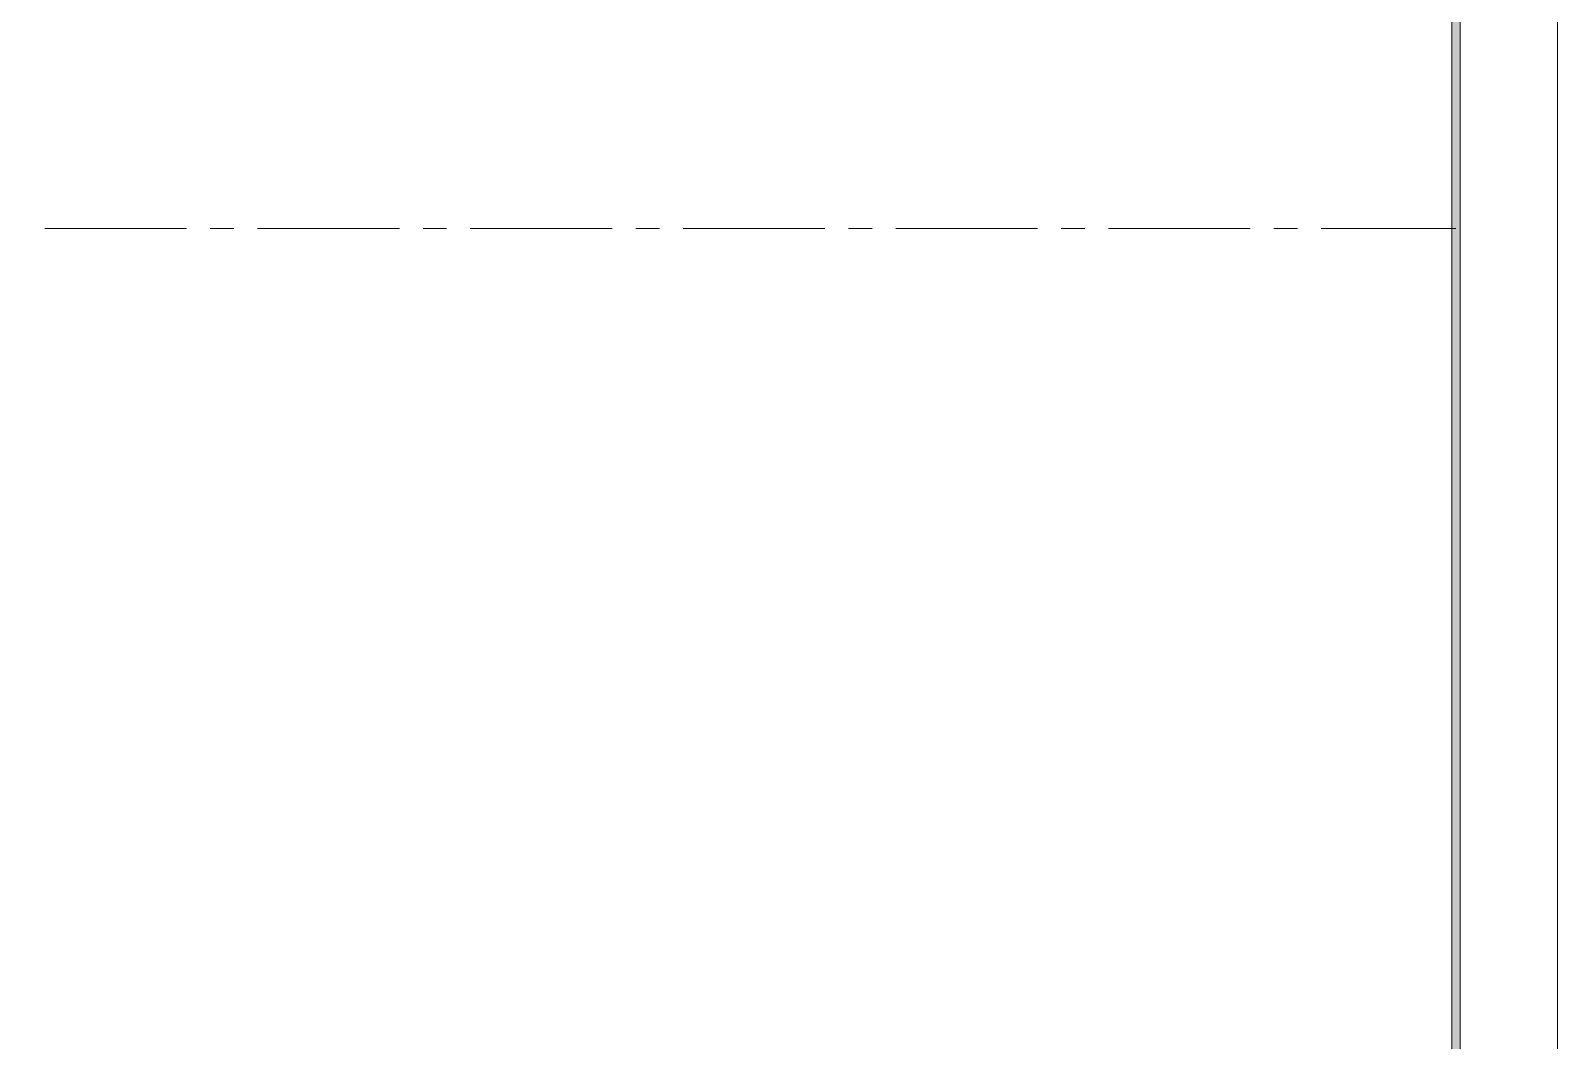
# Model space of a CAD drawing. Header units: millimetres. Extents: x 117 to 78452272, y 10 to 169749766.
# Drawn here: x 78434219 to 78452272, y 169666097 to 169678033 of the extents above; entities that cross this region are included whole.
import ezdxf

# ---------------------------------------------------------------- set-up
doc = ezdxf.new("R2010")
doc.units = ezdxf.units.MM

msp = doc.modelspace()

# ---------------------------------------------------------------- hatches: boundary and pattern name
h = msp.add_hatch(color=0)
h.dxf.hatch_style = 2
h.paths.add_polyline_path([(78451121.538, 169649627.683), (78451021.565, 169649727.656), (78451021.565, 169746370.381), (78451121.538, 169746470.354)])

# ---------------------------------------------------------------- linework, layer by layer
at = {"color": 0, "lineweight": 0}
for points in [[(78380975.066, 169648477.564), (78452272.087, 169648477.564), (78452272.087, 169749421.277), (78380975.066, 169749421.277)], [(78451121.538, 169649627.683), (78451021.565, 169649727.656), (78451021.565, 169746370.381), (78451121.538, 169746470.354)]]:
    msp.add_lwpolyline(points, close=True, dxfattribs=at)
for points in [[(78436064.85, 169675693.451), (78434388.15, 169675693.451)], [(78436623.75, 169675693.451), (78436344.515, 169675693.451)], [(78438580.115, 169675693.451), (78436903.415, 169675693.451)], [(78439139.015, 169675693.451), (78438859.781, 169675693.451)], [(78441095.381, 169675693.451), (78439418.681, 169675693.451)], [(78441654.281, 169675693.451), (78441374.615, 169675693.451)], [(78443610.646, 169675693.451), (78441933.515, 169675693.451)], [(78444169.546, 169675693.451), (78443889.88, 169675693.451)], [(78446125.48, 169675693.451), (78444448.78, 169675693.451)], [(78446684.38, 169675693.451), (78446405.146, 169675693.451)], [(78448640.746, 169675693.451), (78446964.046, 169675693.451)], [(78449199.646, 169675693.451), (78448920.411, 169675693.451)], [(78451071.551, 169675693.451), (78449479.311, 169675693.451)]]:
    msp.add_lwpolyline(points, dxfattribs=at)

doc.saveas('drawing.dxf')
